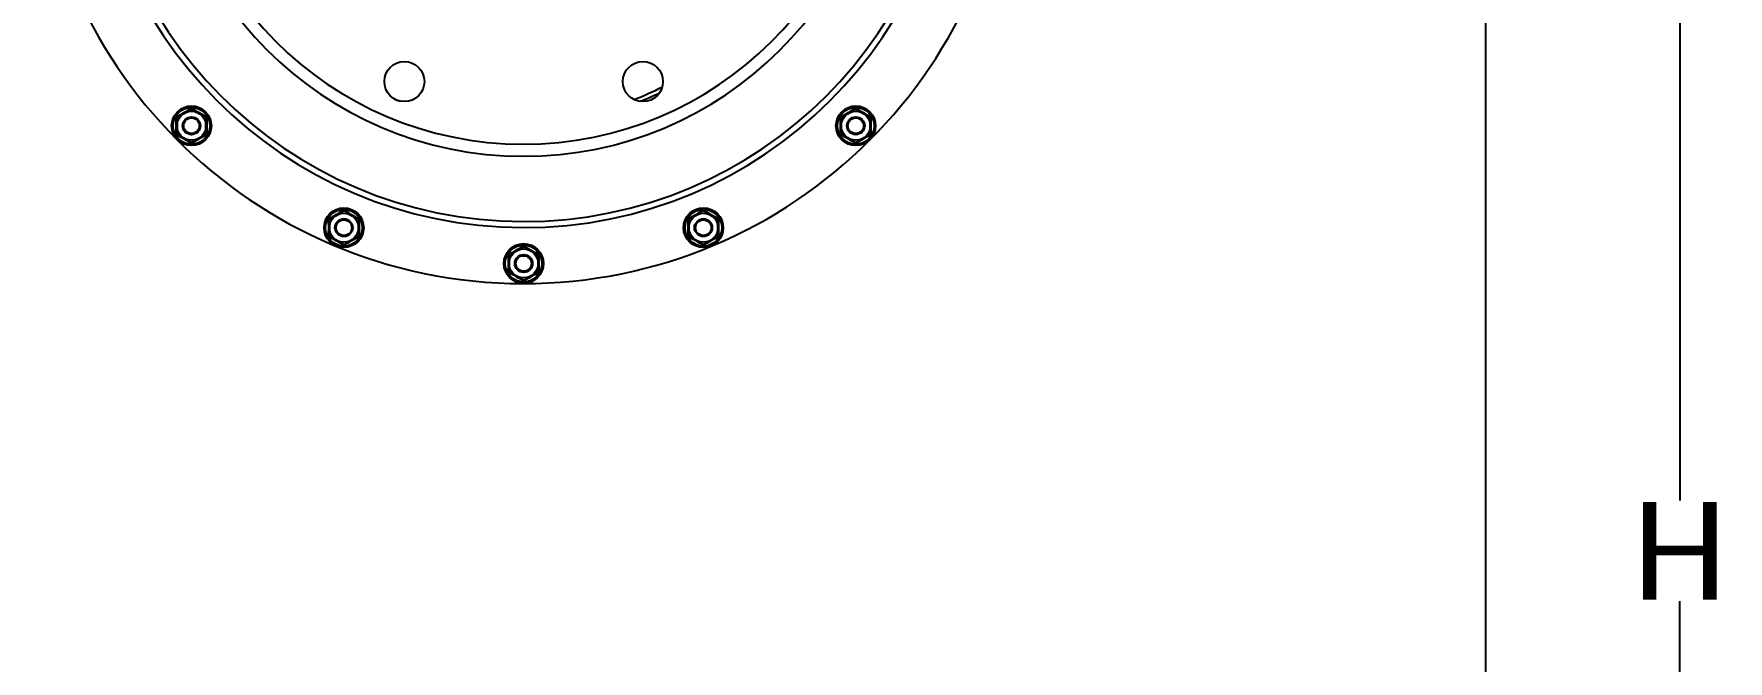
# Model space of a CAD drawing. Header units: millimetres. Extents: x 1186 to 6713, y 237 to 5598.
# Drawn here: x 4450 to 5211, y 4400 to 4682 of the extents above; entities that cross this region are included whole.
import ezdxf

# ---------------------------------------------------------------- set-up
doc = ezdxf.new("R2010")
doc.units = ezdxf.units.MM
doc.header["$LTSCALE"] = 384.175
doc.header["$PDMODE"] = 3
doc.header["$PDSIZE"] = 8
doc.layers.get('0').update_dxf_attribs({"linetype": 'CONTINUOUS'})
doc.layers.get('Defpoints').update_dxf_attribs({"linetype": 'CONTINUOUS'})
doc.layers.add('02___PRT_ALL_AXES', color=7, linetype='CONTINUOUS')
doc.styles.get("Standard").update_dxf_attribs({"font": 'calibri.ttf'})
doc.dimstyles.get("Standard").update_dxf_attribs({"dimtxt": 43.75, "dimasz": 43.75, "dimexe": 1.5, "dimexo": 1, "dimtad": 1, "dimdsep": 46, "dimtxsty": 'Standard', "dimblk": '_FILLED', "dimblk1": '_FILLED', "dimblk2": '_FILLED', "dimcen": 0.09, "dimazin": 2, "dimtol": 1, "dimtp": 0.01, "dimtm": 0.01, "dimtfac": 1, "dimtofl": 0, "dimtmove": 0, "dimatfit": 3, "dimldrblk": '_FILLED', "dimfxl": 1, "dimtolj": 1, "dimarcsym": 0})

# ---------------------------------------------------------------- blocks, each defined once
blk = doc.blocks.new('_FILLED')
at = {"color": 0, "linetype": 'ByBlock'}
blk.add_solid([(0, 0), (-1, 0.214), (-1, -0.214)], dxfattribs=at)
blk = doc.blocks.new('*D79')
at = {"color": 0, "lineweight": -2}
for p, q in [((4671.23, 4789.88), (5191.1, 4789.88)), ((5189.6, 4746.13), (5189.6, 4472.48)), ((5189.6, 4153.63), (5189.6, 4427.28)), ((4671.26, 4109.88), (5191.1, 4109.88))]:
    blk.add_line(p, q, dxfattribs=at)
at = {"layer": 'Defpoints', "color": 0}
for p in [(4670.23, 4789.88), (4670.26, 4109.88), (5189.6, 4109.88)]:
    blk.add_point(p, dxfattribs=at)
at = {"color": 0, "linetype": 'ByBlock', "lineweight": -2, "xscale": 43.75, "yscale": 43.75, "zscale": 43.75}
for p, rotation in [((5189.6, 4789.88), 90), ((5189.6, 4109.88), 270)]:
    blk.add_blockref('_FILLED', p, dxfattribs=dict(at, rotation=rotation))
at = {"color": 0, "insert": (5189.6, 4449.88), "char_height": 43.75, "attachment_point": 5}
blk.add_mtext('\\A1;\\A1;H', dxfattribs=at)

msp = doc.modelspace()

# ---------------------------------------------------------------- linework, layer by layer
msp.add_line((5102.55559, 2016.09641), (5102.55559, 5195.27166))
at = {"linetype": 'Continuous'}
for p, q in [((4521.06368, 4648.18633), (4514.56381, 4644.43333)), ((4514.56381, 4644.43333), (4514.56407, 4636.92777)), ((4527.56381, 4644.43379), (4521.06368, 4648.18633)), ((4527.56407, 4636.92823), (4527.56381, 4644.43379)), ((4819.46274, 4648.18633), (4812.96287, 4644.43333)), ((4812.96287, 4644.43333), (4812.96314, 4636.92777)), ((4825.96287, 4644.43379), (4819.46274, 4648.18633)), ((4825.96314, 4636.92823), (4825.96287, 4644.43379)), ((4514.56407, 4636.92777), (4521.06421, 4633.17523)), ((4521.06421, 4633.17523), (4527.56407, 4636.92823)), ((4812.96314, 4636.92777), (4819.46327, 4633.17523)), ((4819.46327, 4633.17523), (4825.96314, 4636.92823)), ((4589.517, 4602.44728), (4583.01714, 4598.69428)), ((4583.01714, 4598.69428), (4583.0174, 4591.18872)), ((4596.01714, 4598.69474), (4589.517, 4602.44728)), ((4596.0174, 4591.18918), (4596.01714, 4598.69474)), ((4751.00941, 4602.44728), (4744.50954, 4598.69428)), ((4744.50954, 4598.69428), (4744.50981, 4591.18872)), ((4757.50954, 4598.69474), (4751.00941, 4602.44728)), ((4757.50981, 4591.18918), (4757.50954, 4598.69474)), ((4583.0174, 4591.18872), (4589.51753, 4587.43618)), ((4589.51753, 4587.43618), (4596.0174, 4591.18918)), ((4744.50981, 4591.18872), (4751.00994, 4587.43618)), ((4751.00994, 4587.43618), (4757.50981, 4591.18918)), ((4670.26321, 4586.38586), (4663.76334, 4582.63286)), ((4663.76334, 4582.63286), (4663.76361, 4575.1273)), ((4676.76334, 4582.63332), (4670.26321, 4586.38586)), ((4676.76361, 4575.12776), (4676.76334, 4582.63332)), ((4663.76361, 4575.1273), (4670.26374, 4571.37476)), ((4670.26374, 4571.37476), (4676.76361, 4575.12776))]:
    msp.add_line(p, q, dxfattribs=at)
for centre, radius in [((4521.06394, 4640.68078), 8.91272), ((4521.06394, 4640.68078), 8.24637), ((4521.06394, 4640.68078), 6.5), ((4521.06394, 4640.68078), 4), ((4521.06394, 4640.68078), 3.5), ((4819.463, 4640.68078), 8.91272), ((4819.463, 4640.68078), 8.24637), ((4819.463, 4640.68078), 6.5), ((4819.463, 4640.68078), 4), ((4819.463, 4640.68078), 3.5), ((4589.51727, 4594.94173), 8.91272), ((4589.51727, 4594.94173), 8.24637), ((4589.51727, 4594.94173), 6.5), ((4589.51727, 4594.94173), 4), ((4589.51727, 4594.94173), 3.5), ((4751.00968, 4594.94173), 8.91272), ((4751.00968, 4594.94173), 8.24637), ((4751.00968, 4594.94173), 6.5), ((4751.00968, 4594.94173), 4), ((4751.00968, 4594.94173), 3.5), ((4670.26347, 4578.88031), 8.91272), ((4670.26347, 4578.88031), 8.24637), ((4670.26347, 4578.88031), 6.5), ((4670.26347, 4578.88031), 4), ((4670.26347, 4578.88031), 3.5)]:
    msp.add_circle(centre, radius, dxfattribs=at)
for points in [[(4514.2119, 4644.63648), (4515.35997, 4645.2852), (4517.65456, 4646.58552), (4519.92787, 4647.92269), (4521.06366, 4648.59267)], [(4521.06366, 4648.59267), (4522.1995, 4647.92277), (4524.47291, 4646.58576), (4526.76759, 4645.2856), (4527.9157, 4644.63696)], [(4812.61097, 4644.63648), (4813.75903, 4645.2852), (4816.05362, 4646.58552), (4818.32693, 4647.92269), (4819.46273, 4648.59267)], [(4819.46272, 4648.59267), (4820.59856, 4647.92277), (4822.87197, 4646.58576), (4825.16665, 4645.2856), (4826.31476, 4644.63696)], [(4521.06422, 4632.76889), (4519.92838, 4633.43879), (4517.65498, 4634.7758), (4515.3603, 4636.07596), (4514.21218, 4636.7246)], [(4527.91598, 4636.72508), (4526.76791, 4636.07636), (4524.47332, 4634.77604), (4522.20001, 4633.43887), (4521.06422, 4632.76889)], [(4819.46329, 4632.76889), (4818.32744, 4633.43879), (4816.05404, 4634.7758), (4813.75936, 4636.07596), (4812.61125, 4636.7246)], [(4826.31504, 4636.72508), (4825.16698, 4636.07636), (4822.87238, 4634.77604), (4820.59907, 4633.43887), (4819.46328, 4632.76889)], [(4582.66523, 4598.89743), (4583.8133, 4599.54615), (4586.10789, 4600.84647), (4588.3812, 4602.18364), (4589.51699, 4602.85362)], [(4589.51699, 4602.85362), (4590.65283, 4602.18372), (4592.92623, 4600.84671), (4595.22091, 4599.54655), (4596.36903, 4598.89791)], [(4744.15764, 4598.89743), (4745.3057, 4599.54615), (4747.6003, 4600.84647), (4749.87361, 4602.18364), (4751.0094, 4602.85362)], [(4751.00939, 4602.85362), (4752.14524, 4602.18372), (4754.41864, 4600.84671), (4756.71332, 4599.54655), (4757.86143, 4598.89791)], [(4589.51755, 4587.02984), (4588.38171, 4587.69973), (4586.1083, 4589.03675), (4583.81362, 4590.33691), (4582.66551, 4590.98555)], [(4596.36931, 4590.98603), (4595.22124, 4590.33731), (4592.92665, 4589.03699), (4590.65334, 4587.69982), (4589.51755, 4587.02984)], [(4751.00996, 4587.02984), (4749.87412, 4587.69973), (4747.60071, 4589.03675), (4745.30603, 4590.33691), (4744.15792, 4590.98555)], [(4757.86171, 4590.98603), (4756.71365, 4590.33731), (4754.41906, 4589.03699), (4752.14575, 4587.69982), (4751.00995, 4587.02984)], [(4663.41143, 4582.83601), (4664.5595, 4583.48473), (4666.85409, 4584.78505), (4669.1274, 4586.12223), (4670.2632, 4586.7922)], [(4670.26319, 4586.7922), (4671.39903, 4586.12231), (4673.67244, 4584.78529), (4675.96712, 4583.48513), (4677.11523, 4582.83649)], [(4670.26376, 4570.96842), (4669.12791, 4571.63832), (4666.85451, 4572.97533), (4664.55983, 4574.27549), (4663.41171, 4574.92413)], [(4677.11551, 4574.92461), (4675.96744, 4574.27589), (4673.67285, 4572.97557), (4671.39954, 4571.6384), (4670.26375, 4570.96842)]]:
    msp.add_open_spline(points, degree=3, dxfattribs=at)
for points, knots in [([(4514.2122, 4636.72459), (4514.22451, 4638.05236), (4514.24561, 4640.68969), (4514.22416, 4643.32703), (4514.21192, 4644.63649)], [0, 0, 0, 0, 0.503470775, 1, 1, 1, 1]), ([(4514.56381, 4644.43333), (4514.56397, 4644.43263), (4514.55963, 4644.43657), (4514.55603, 4644.43734), (4514.54617, 4644.44386), (4514.53451, 4644.45038), (4514.51922, 4644.45944), (4514.49369, 4644.47425), (4514.45567, 4644.49627), (4514.40386, 4644.52604), (4514.34481, 4644.55991), (4514.28004, 4644.59717), (4514.23511, 4644.62308), (4514.21192, 4644.63647)], [0, 0, 0, 0, 0.005270768, 0.020858191, 0.046282368, 0.081003533, 0.124365062, 0.175697192, 0.299730798, 0.448270882, 0.617065146, 0.802297204, 1, 1, 1, 1]), ([(4521.06366, 4648.18633), (4521.06366, 4648.14575), (4521.06467, 4648.45722), (4521.06367, 4648.49779), (4521.06366, 4648.59267)], [0, 0, 0, 0, 0.29956188, 1, 1, 1, 1]), ([(4527.91568, 4644.63696), (4527.89249, 4644.62357), (4527.84756, 4644.59765), (4527.7828, 4644.56039), (4527.72374, 4644.52651), (4527.67194, 4644.49674), (4527.63391, 4644.47471), (4527.60839, 4644.4599), (4527.59308, 4644.45084), (4527.58148, 4644.4443), (4527.57148, 4644.43783), (4527.56814, 4644.43698), (4527.56353, 4644.43313), (4527.56381, 4644.43379)], [0, 0, 0, 0, 0.197705209, 0.382939848, 0.551741292, 0.700291465, 0.824330592, 0.875663154, 0.919023194, 0.953740564, 0.97915805, 0.994736811, 1, 1, 1, 1]), ([(4527.91568, 4644.63697), (4527.90338, 4643.30934), (4527.88227, 4640.672), (4527.90372, 4638.03467), (4527.91596, 4636.72507)], [0, 0, 0, 0, 0.503419542, 1, 1, 1, 1]), ([(4812.61126, 4636.72459), (4812.62357, 4638.05236), (4812.64467, 4640.68969), (4812.62322, 4643.32703), (4812.61098, 4644.63649)], [0, 0, 0, 0, 0.503470775, 1, 1, 1, 1]), ([(4812.96287, 4644.43333), (4812.96303, 4644.43263), (4812.95869, 4644.43657), (4812.95509, 4644.43734), (4812.94523, 4644.44386), (4812.93357, 4644.45038), (4812.91828, 4644.45944), (4812.89275, 4644.47425), (4812.85473, 4644.49627), (4812.80292, 4644.52604), (4812.74387, 4644.55991), (4812.6791, 4644.59717), (4812.63417, 4644.62308), (4812.61099, 4644.63647)], [0, 0, 0, 0, 0.005270768, 0.020858191, 0.046282368, 0.081003533, 0.124365062, 0.175697192, 0.299730798, 0.448270882, 0.617065146, 0.802297204, 1, 1, 1, 1]), ([(4819.46272, 4648.18633), (4819.46273, 4648.14575), (4819.46374, 4648.45722), (4819.46273, 4648.49779), (4819.46272, 4648.59267)], [0, 0, 0, 0, 0.29956188, 1, 1, 1, 1]), ([(4826.31474, 4644.63696), (4826.29155, 4644.62357), (4826.24663, 4644.59765), (4826.18186, 4644.56039), (4826.1228, 4644.52651), (4826.071, 4644.49674), (4826.03297, 4644.47471), (4826.00745, 4644.4599), (4825.99214, 4644.45084), (4825.98054, 4644.4443), (4825.97054, 4644.43783), (4825.96721, 4644.43698), (4825.96259, 4644.43313), (4825.96287, 4644.43379)], [0, 0, 0, 0, 0.197705209, 0.382939848, 0.551741292, 0.700291465, 0.824330592, 0.875663154, 0.919023194, 0.953740564, 0.97915805, 0.994736811, 1, 1, 1, 1]), ([(4826.31474, 4644.63697), (4826.30244, 4643.30934), (4826.28133, 4640.672), (4826.30278, 4638.03467), (4826.31502, 4636.72507)], [0, 0, 0, 0, 0.503419542, 1, 1, 1, 1]), ([(4514.56409, 4636.92777), (4514.56437, 4636.92842), (4514.55974, 4636.92461), (4514.55639, 4636.9238), (4514.54634, 4636.91746), (4514.53465, 4636.91108), (4514.51925, 4636.9022), (4514.49362, 4636.88758), (4514.45556, 4636.86561), (4514.40385, 4636.83564), (4514.34498, 4636.80142), (4514.2803, 4636.76395), (4514.23538, 4636.73799), (4514.21219, 4636.72459)], [0, 0, 0, 0, 0.005246527, 0.020788041, 0.046167334, 0.080859382, 0.124204947, 0.175529424, 0.299562897, 0.448123589, 0.616956491, 0.802239647, 1, 1, 1, 1]), ([(4527.91598, 4636.72508), (4527.89278, 4636.73847), (4527.84786, 4636.76443), (4527.78318, 4636.8019), (4527.72431, 4636.83611), (4527.67258, 4636.8661), (4527.63458, 4636.88799), (4527.60885, 4636.90273), (4527.59367, 4636.91135), (4527.58137, 4636.91843), (4527.57349, 4636.92272), (4527.56833, 4636.92594), (4527.56652, 4636.9265), (4527.56389, 4636.92892), (4527.56406, 4636.92822)], [0, 0, 0, 0, 0.197757183, 0.383035853, 0.551868359, 0.700432958, 0.824469569, 0.875795596, 0.919142329, 0.953834439, 0.979211825, 0.988239588, 0.994751198, 1, 1, 1, 1]), ([(4812.96315, 4636.92777), (4812.96343, 4636.92842), (4812.95881, 4636.92461), (4812.95545, 4636.9238), (4812.9454, 4636.91746), (4812.93372, 4636.91108), (4812.91831, 4636.9022), (4812.89268, 4636.88758), (4812.85462, 4636.86561), (4812.80291, 4636.83564), (4812.74404, 4636.80142), (4812.67937, 4636.76395), (4812.63445, 4636.73799), (4812.61125, 4636.72459)], [0, 0, 0, 0, 0.005246527, 0.020788041, 0.046167334, 0.080859382, 0.124204947, 0.175529424, 0.299562897, 0.448123589, 0.616956491, 0.802239647, 1, 1, 1, 1]), ([(4826.31504, 4636.72508), (4826.29184, 4636.73847), (4826.24692, 4636.76443), (4826.18224, 4636.8019), (4826.12337, 4636.83611), (4826.07164, 4636.8661), (4826.03364, 4636.88799), (4826.00791, 4636.90273), (4825.99273, 4636.91135), (4825.98043, 4636.91843), (4825.97256, 4636.92272), (4825.96739, 4636.92594), (4825.96558, 4636.9265), (4825.96296, 4636.92892), (4825.96312, 4636.92822)], [0, 0, 0, 0, 0.197757183, 0.383035853, 0.551868359, 0.700432958, 0.824469569, 0.875795596, 0.919142329, 0.953834439, 0.979211825, 0.988239588, 0.994751198, 1, 1, 1, 1]), ([(4521.06422, 4632.76889), (4521.06422, 4632.86377), (4521.06523, 4632.90434), (4521.06419, 4633.21581), (4521.06419, 4633.17523)], [0, 0, 0, 0, 0.700434158, 1, 1, 1, 1]), ([(4819.46328, 4632.76889), (4819.46328, 4632.86377), (4819.46429, 4632.90434), (4819.46325, 4633.21581), (4819.46325, 4633.17523)], [0, 0, 0, 0, 0.700434158, 1, 1, 1, 1]), ([(4582.66553, 4590.98554), (4582.67784, 4592.31331), (4582.69894, 4594.95064), (4582.67749, 4597.58797), (4582.66525, 4598.89744)], [0, 0, 0, 0, 0.503470775, 1, 1, 1, 1]), ([(4583.01714, 4598.69428), (4583.0173, 4598.69358), (4583.01296, 4598.69752), (4583.00935, 4598.69829), (4582.9995, 4598.70481), (4582.98783, 4598.71133), (4582.97254, 4598.72039), (4582.94702, 4598.7352), (4582.909, 4598.75722), (4582.85719, 4598.78699), (4582.79814, 4598.82086), (4582.73337, 4598.85812), (4582.68844, 4598.88403), (4582.66525, 4598.89742)], [0, 0, 0, 0, 0.005270768, 0.020858191, 0.046282368, 0.081003533, 0.124365062, 0.175697192, 0.299730798, 0.448270882, 0.617065146, 0.802297204, 1, 1, 1, 1]), ([(4589.51699, 4602.44727), (4589.51699, 4602.4067), (4589.518, 4602.71817), (4589.51699, 4602.75874), (4589.51699, 4602.85362)], [0, 0, 0, 0, 0.29956188, 1, 1, 1, 1]), ([(4596.36901, 4598.89791), (4596.34582, 4598.88452), (4596.30089, 4598.8586), (4596.23612, 4598.82134), (4596.17707, 4598.78746), (4596.12526, 4598.75769), (4596.08724, 4598.73566), (4596.06172, 4598.72085), (4596.04641, 4598.71179), (4596.03481, 4598.70525), (4596.02481, 4598.69878), (4596.02147, 4598.69793), (4596.01685, 4598.69408), (4596.01714, 4598.69474)], [0, 0, 0, 0, 0.197705209, 0.382939848, 0.551741292, 0.700291465, 0.824330592, 0.875663154, 0.919023194, 0.953740564, 0.97915805, 0.994736811, 1, 1, 1, 1]), ([(4596.36901, 4598.89792), (4596.3567, 4597.57029), (4596.3356, 4594.93295), (4596.35705, 4592.29562), (4596.36929, 4590.98602)], [0, 0, 0, 0, 0.503419542, 1, 1, 1, 1]), ([(4744.15794, 4590.98554), (4744.17024, 4592.31331), (4744.19135, 4594.95064), (4744.16989, 4597.58797), (4744.15766, 4598.89744)], [0, 0, 0, 0, 0.503470775, 1, 1, 1, 1]), ([(4744.50954, 4598.69428), (4744.50971, 4598.69358), (4744.50537, 4598.69752), (4744.50176, 4598.69829), (4744.49191, 4598.70481), (4744.48024, 4598.71133), (4744.46495, 4598.72039), (4744.43942, 4598.7352), (4744.4014, 4598.75722), (4744.3496, 4598.78699), (4744.29055, 4598.82086), (4744.22578, 4598.85812), (4744.18085, 4598.88403), (4744.15766, 4598.89742)], [0, 0, 0, 0, 0.005270768, 0.020858191, 0.046282368, 0.081003533, 0.124365062, 0.175697192, 0.299730798, 0.448270882, 0.617065146, 0.802297204, 1, 1, 1, 1]), ([(4751.0094, 4602.44727), (4751.0094, 4602.4067), (4751.01041, 4602.71817), (4751.0094, 4602.75874), (4751.0094, 4602.85362)], [0, 0, 0, 0, 0.29956188, 1, 1, 1, 1]), ([(4757.86142, 4598.89791), (4757.83823, 4598.88452), (4757.7933, 4598.8586), (4757.72853, 4598.82134), (4757.66948, 4598.78746), (4757.61767, 4598.75769), (4757.57965, 4598.73566), (4757.55413, 4598.72085), (4757.53882, 4598.71179), (4757.52722, 4598.70525), (4757.51722, 4598.69878), (4757.51388, 4598.69793), (4757.50926, 4598.69408), (4757.50954, 4598.69474)], [0, 0, 0, 0, 0.197705209, 0.382939848, 0.551741292, 0.700291465, 0.824330592, 0.875663154, 0.919023194, 0.953740564, 0.97915805, 0.994736811, 1, 1, 1, 1]), ([(4757.86142, 4598.89792), (4757.84911, 4597.57029), (4757.82801, 4594.93295), (4757.84946, 4592.29562), (4757.8617, 4590.98602)], [0, 0, 0, 0, 0.503419542, 1, 1, 1, 1]), ([(4583.01742, 4591.18871), (4583.0177, 4591.18937), (4583.01307, 4591.18556), (4583.00972, 4591.18475), (4582.99966, 4591.1784), (4582.98798, 4591.17203), (4582.97257, 4591.16315), (4582.94695, 4591.14853), (4582.90888, 4591.12656), (4582.85718, 4591.09659), (4582.79831, 4591.06237), (4582.73363, 4591.0249), (4582.68871, 4590.99894), (4582.66551, 4590.98554)], [0, 0, 0, 0, 0.005246527, 0.020788041, 0.046167334, 0.080859382, 0.124204947, 0.175529424, 0.299562897, 0.448123589, 0.616956491, 0.802239647, 1, 1, 1, 1]), ([(4596.3693, 4590.98603), (4596.34611, 4590.99942), (4596.30118, 4591.02538), (4596.2365, 4591.06285), (4596.17764, 4591.09706), (4596.12591, 4591.12705), (4596.0879, 4591.14894), (4596.06217, 4591.16368), (4596.04699, 4591.17229), (4596.03469, 4591.17938), (4596.02682, 4591.18367), (4596.02165, 4591.18689), (4596.01984, 4591.18745), (4596.01722, 4591.18987), (4596.01739, 4591.18917)], [0, 0, 0, 0, 0.197757183, 0.383035853, 0.551868359, 0.700432958, 0.824469569, 0.875795596, 0.919142329, 0.953834439, 0.979211825, 0.988239588, 0.994751198, 1, 1, 1, 1]), ([(4744.50982, 4591.18871), (4744.51011, 4591.18937), (4744.50548, 4591.18556), (4744.50213, 4591.18475), (4744.49207, 4591.1784), (4744.48039, 4591.17203), (4744.46498, 4591.16315), (4744.43935, 4591.14853), (4744.40129, 4591.12656), (4744.34959, 4591.09659), (4744.29071, 4591.06237), (4744.22604, 4591.0249), (4744.18112, 4590.99894), (4744.15792, 4590.98554)], [0, 0, 0, 0, 0.005246527, 0.020788041, 0.046167334, 0.080859382, 0.124204947, 0.175529424, 0.299562897, 0.448123589, 0.616956491, 0.802239647, 1, 1, 1, 1]), ([(4757.86171, 4590.98603), (4757.83851, 4590.99942), (4757.79359, 4591.02538), (4757.72891, 4591.06285), (4757.67005, 4591.09706), (4757.61832, 4591.12705), (4757.58031, 4591.14894), (4757.55458, 4591.16368), (4757.5394, 4591.17229), (4757.5271, 4591.17938), (4757.51923, 4591.18367), (4757.51406, 4591.18689), (4757.51225, 4591.18745), (4757.50963, 4591.18987), (4757.5098, 4591.18917)], [0, 0, 0, 0, 0.197757183, 0.383035853, 0.551868359, 0.700432958, 0.824469569, 0.875795596, 0.919142329, 0.953834439, 0.979211825, 0.988239588, 0.994751198, 1, 1, 1, 1]), ([(4589.51755, 4587.02984), (4589.51754, 4587.12471), (4589.51855, 4587.16529), (4589.51752, 4587.47676), (4589.51752, 4587.43618)], [0, 0, 0, 0, 0.700434158, 1, 1, 1, 1]), ([(4663.41173, 4574.92412), (4663.42404, 4576.25189), (4663.44514, 4578.88922), (4663.42369, 4581.52656), (4663.41145, 4582.83602)], [0, 0, 0, 0, 0.503470775, 1, 1, 1, 1]), ([(4663.76334, 4582.63286), (4663.7635, 4582.63216), (4663.75916, 4582.6361), (4663.75556, 4582.63687), (4663.7457, 4582.64339), (4663.73404, 4582.64991), (4663.71875, 4582.65897), (4663.69322, 4582.67378), (4663.6552, 4582.6958), (4663.60339, 4582.72557), (4663.54434, 4582.75944), (4663.47957, 4582.7967), (4663.43464, 4582.82261), (4663.41145, 4582.836)], [0, 0, 0, 0, 0.005270768, 0.020858191, 0.046282368, 0.081003533, 0.124365062, 0.175697192, 0.299730798, 0.448270882, 0.617065146, 0.802297204, 1, 1, 1, 1]), ([(4670.26319, 4586.38586), (4670.26319, 4586.34528), (4670.26421, 4586.65675), (4670.2632, 4586.69732), (4670.26319, 4586.7922)], [0, 0, 0, 0, 0.29956188, 1, 1, 1, 1]), ([(4677.11521, 4582.83649), (4677.09202, 4582.8231), (4677.0471, 4582.79718), (4676.98233, 4582.75992), (4676.92327, 4582.72604), (4676.87147, 4582.69627), (4676.83344, 4582.67425), (4676.80792, 4582.65943), (4676.79261, 4582.65037), (4676.78101, 4582.64383), (4676.77101, 4582.63736), (4676.76768, 4582.63651), (4676.76306, 4582.63266), (4676.76334, 4582.63332)], [0, 0, 0, 0, 0.197705209, 0.382939848, 0.551741292, 0.700291465, 0.824330592, 0.875663154, 0.919023194, 0.953740564, 0.97915805, 0.994736811, 1, 1, 1, 1]), ([(4677.11521, 4582.8365), (4677.10291, 4581.50887), (4677.0818, 4578.87153), (4677.10325, 4576.2342), (4677.11549, 4574.92461)], [0, 0, 0, 0, 0.503419542, 1, 1, 1, 1]), ([(4751.00996, 4587.02984), (4751.00995, 4587.12471), (4751.01096, 4587.16529), (4751.00993, 4587.47676), (4751.00993, 4587.43618)], [0, 0, 0, 0, 0.700434158, 1, 1, 1, 1]), ([(4663.76362, 4575.1273), (4663.7639, 4575.12795), (4663.75927, 4575.12414), (4663.75592, 4575.12333), (4663.74587, 4575.11699), (4663.73419, 4575.11061), (4663.71878, 4575.10173), (4663.69315, 4575.08711), (4663.65509, 4575.06514), (4663.60338, 4575.03517), (4663.54451, 4575.00096), (4663.47984, 4574.96348), (4663.43492, 4574.93752), (4663.41172, 4574.92413)], [0, 0, 0, 0, 0.005246527, 0.020788041, 0.046167334, 0.080859382, 0.124204947, 0.175529424, 0.299562897, 0.448123589, 0.616956491, 0.802239647, 1, 1, 1, 1]), ([(4677.11551, 4574.92461), (4677.09231, 4574.938), (4677.04739, 4574.96396), (4676.98271, 4575.00143), (4676.92384, 4575.03564), (4676.87211, 4575.06563), (4676.83411, 4575.08752), (4676.80838, 4575.10226), (4676.7932, 4575.11088), (4676.7809, 4575.11796), (4676.77302, 4575.12225), (4676.76786, 4575.12547), (4676.76605, 4575.12603), (4676.76343, 4575.12845), (4676.76359, 4575.12776)], [0, 0, 0, 0, 0.197757183, 0.383035853, 0.551868359, 0.700432958, 0.824469569, 0.875795596, 0.919142329, 0.953834439, 0.979211825, 0.988239588, 0.994751198, 1, 1, 1, 1]), ([(4670.26375, 4570.96842), (4670.26375, 4571.0633), (4670.26476, 4571.10387), (4670.26372, 4571.41534), (4670.26372, 4571.37477)], [0, 0, 0, 0, 0.700434158, 1, 1, 1, 1])]:
    msp.add_open_spline(points, degree=3, knots=knots, dxfattribs=at)
at = {"layer": '02___PRT_ALL_AXES', "linetype": 'Continuous'}
for centre in [(4616.68779, 4660.53718), (4723.83915, 4660.53718)]:
    msp.add_circle(centre, 9, dxfattribs=at)
for centre, radius, start, end in [((4670.26347, 4789.88031), 220, 0, 359.88), ((4670.26347, 4789.88031), 194.89893, 0, 359.88), ((4670.26347, 4789.88031), 192.18745, 0, 359.88), ((4670.26347, 4789.88031), 162.9051, 0, 359.88), ((4670.26347, 4789.88031), 157.48215, 0, 359.88), ((4666.26347, 4789.88031), 147.5, 291.28062406, 296.7142941), ((4666.26347, 4789.88031), 147.5, 248.45461741, 249.46596303), ((4670.26347, 4789.88031), 147.69389, 290.63072685, 294.39892453)]:
    msp.add_arc(centre, radius, start, end, dxfattribs=at)

# ---------------------------------------------------------------- dimensions: what is measured, and where the dimension line sits
dim = msp.add_linear_dim(base=(5189.5982, 4109.87996), p1=(4670.2329, 4789.88031), p2=(4670.26347, 4109.87996), angle=90, text='\\A1;H', dimstyle='Standard', override={"dimtad": 0, "dimtih": 1, "dimtoh": 1, "dimdec": 4, "dimzin": 0, "dimtxsty": 'Standard', "dimcen": 62.865, "dimadec": 0, "dimazin": 0, "dimtdec": 4, "dimtzin": 0})
dim.commit()
dim.dimension.update_dxf_attribs({"geometry": '*D79', "text_midpoint": (5189.5982, 4449.88013)})

doc.saveas('drawing.dxf')
